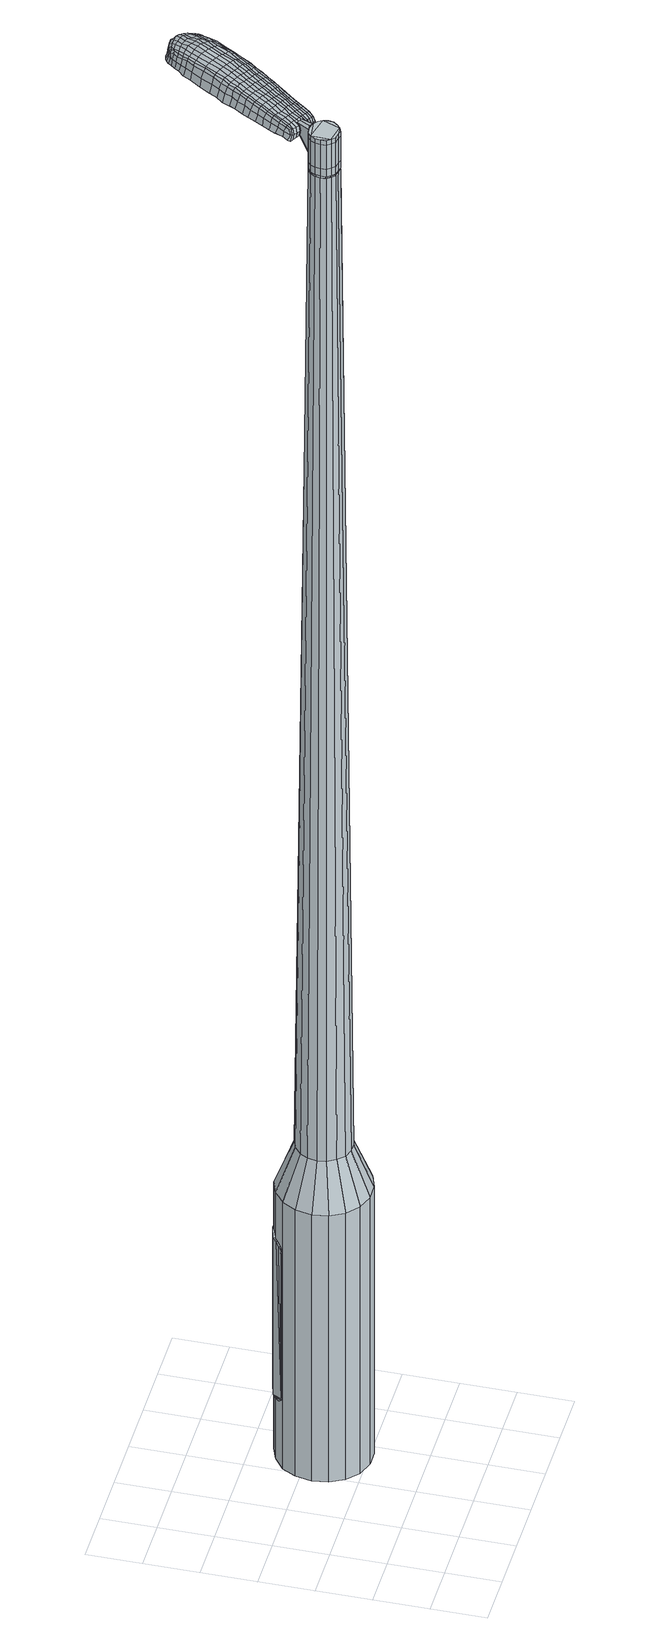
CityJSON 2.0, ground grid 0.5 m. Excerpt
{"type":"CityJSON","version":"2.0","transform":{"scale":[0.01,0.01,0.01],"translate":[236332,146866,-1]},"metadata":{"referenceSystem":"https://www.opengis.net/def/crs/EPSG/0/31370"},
"CityObjects":{
"object1":{"type":"GenericCityObject","attributes":{"cluster":491,"mean_distance_to_centroid":0.238,"new_centroid_x":236333.36,"new_centroid_y":146867.36,"mean_distance_to_camera":10.29,"H1":-62.74,"H2":-66.03,"Z_final":112.47,"cluster2":-1,"proj_x":236339.2,"proj_y":146870.86,"id_line":56225,"bearing_l":149.09,"distance":6.81,"orientation":"right","G_obj":59.09},"geometry":[{"type":"MultiSurface","lod":"2","boundaries":[[[0,1,2,3]],[[1,4,5,2]],[[4,6,7,5]],[[6,8,9,7]],[[8,10,11,9]],[[10,12,13,11]],[[12,14,15,13]],[[14,16,17,15]],[[16,18,19,17]],[[18,20,21,19]],[[20,22,23,21]],[[22,24,25,23]],[[24,26,27,25]],[[26,28,29,27]],[[28,30,31,29]],[[30,32,33,31]],[[32,34,35,33]],[[34,0,3,35]],[[36,37,38,39]],[[38,40,41,42]],[[41,43,42]],[[42,44,45,46]],[[45,47,46]],[[46,48,49,50]],[[49,51,50]],[[42,46,50,38]],[[50,52,39,38]],[[53,36,39]],[[2,5,7,35]],[[7,9,11,15]],[[11,13,15]],[[15,17,19,23]],[[19,21,23]],[[23,25,27,31]],[[27,29,31]],[[15,23,31,7]],[[31,33,35,7]],[[3,2,35]],[[1,0,54,55]],[[0,34,56,54]],[[34,32,57,56]],[[32,30,58,57]],[[30,28,59,58]],[[28,26,60,59]],[[26,24,61,60]],[[24,22,62,61]],[[22,20,63,62]],[[20,18,64,63]],[[18,16,65,64]],[[16,14,66,65]],[[14,12,67,66]],[[12,10,68,67]],[[10,8,69,68]],[[8,6,70,69]],[[6,4,71,70]],[[4,1,55,71]],[[55,54,72,73]],[[54,56,74,72]],[[56,57,75,74]],[[57,58,76,75]],[[58,59,77,76]],[[59,60,78,77]],[[60,61,79,78]],[[61,62,80,79]],[[62,63,81,80]],[[63,64,82,81]],[[64,65,83,82]],[[65,66,84,83]],[[66,67,85,84]],[[67,68,86,85]],[[68,69,87,86]],[[69,70,88,87]],[[70,71,89,88]],[[71,55,73,89]],[[72,90,91,92]],[[93,94,90,72]],[[95,96,94,93]],[[97,98,96,95]],[[99,100,98,97]],[[101,102,100,99]],[[79,103,102,101]],[[104,105,103,79]],[[106,107,105,104]],[[108,109,107,106]],[[83,110,109,108]],[[111,112,110,83]],[[113,114,112,111]],[[86,115,114,113]],[[116,117,115,86]],[[118,119,117,116]],[[120,121,119,118]],[[92,91,121,120]],[[122,123,124,125]],[[126,122,125,127]],[[128,126,127,129]],[[130,128,129,131]],[[132,130,131,133]],[[134,132,133,135]],[[136,134,135,137]],[[138,136,137,139]],[[140,138,139,141]],[[142,140,141,143]],[[144,142,143,145]],[[146,144,145,147]],[[148,146,147,149]],[[150,148,149,151]],[[152,150,151,153]],[[154,152,153,155]],[[73,72,92]],[[74,93,72]],[[74,75,95,93]],[[75,76,97,95]],[[76,77,99,97]],[[77,78,101,99]],[[78,79,101]],[[80,104,79]],[[80,81,106,104]],[[81,82,108,106]],[[82,83,108]],[[84,111,83]],[[84,85,113,111]],[[85,86,113]],[[87,116,86]],[[87,88,118,116]],[[88,89,120,118]],[[89,73,92,120]],[[156,91,90]],[[156,157,121,91]],[[157,158,119,121]],[[158,159,117,119]],[[159,115,117]],[[160,114,115]],[[160,161,112,114]],[[161,110,112]],[[162,109,110]],[[162,163,107,109]],[[163,164,105,107]],[[164,103,105]],[[165,102,103]],[[165,166,100,102]],[[166,167,98,100]],[[167,168,96,98]],[[168,169,94,96]],[[169,90,94]],[[39,52,154,170]],[[156,90,171,155]],[[53,39,170,123]],[[90,169,124,171]],[[36,53,123,122]],[[169,168,125,124]],[[37,36,122,126]],[[168,167,127,125]],[[38,37,126,128]],[[167,166,129,127]],[[40,38,128,130]],[[166,165,131,129]],[[41,40,130,132]],[[165,103,133,131]],[[43,41,132,134]],[[103,164,135,133]],[[42,43,134,136]],[[164,163,137,135]],[[44,42,136,138]],[[163,162,139,137]],[[45,44,138,140]],[[162,110,141,139]],[[47,45,140,142]],[[110,161,143,141]],[[46,47,142,144]],[[161,160,145,143]],[[48,46,144,146]],[[160,115,147,145]],[[49,48,146,148]],[[115,159,149,147]],[[51,49,148,150]],[[159,158,151,149]],[[50,51,150,152]],[[158,157,153,151]],[[52,50,152,154]],[[157,156,155,153]],[[154,155,172,173]],[[155,171,174,172]],[[171,124,175,174]],[[124,123,176,175]],[[123,170,177,176]],[[170,154,173,177]],[[178,179,180,181]],[[182,178,181,183]],[[178,182,184,185]],[[179,178,185,186]],[[187,188,189,190]],[[191,187,190,192]],[[187,191,193,194]],[[188,187,194,195]],[[196,197,198,199]],[[200,196,199,201]],[[196,200,202,203]],[[197,196,203,204]],[[205,206,207,208]],[[209,205,208,210]],[[205,209,211,212]],[[206,205,212,213]],[[214,215,216,217]],[[218,214,217,219]],[[214,218,220,221]],[[215,214,221,222]],[[223,224,225,226]],[[227,223,226,228]],[[223,227,229,230]],[[224,223,230,231]],[[232,233,234,235]],[[224,232,235,225]],[[232,224,231,236]],[[233,232,236,237]],[[238,239,240,241]],[[233,238,241,234]],[[238,233,237,242]],[[239,238,242,243]],[[244,182,183,245]],[[239,244,245,240]],[[244,239,243,246]],[[182,244,246,184]],[[247,248,249,250]],[[251,247,250,252]],[[247,251,253,254]],[[248,247,254,255]],[[256,257,258,259]],[[248,256,259,249]],[[256,248,255,260]],[[257,256,260,261]],[[262,263,264,265]],[[257,262,265,258]],[[262,257,261,266]],[[263,262,266,267]],[[268,269,270,271]],[[263,268,271,264]],[[268,263,267,272]],[[269,268,272,273]],[[274,179,186,275]],[[269,274,275,270]],[[274,269,273,276]],[[179,274,276,180]],[[277,278,279,280]],[[281,277,280,282]],[[277,281,283,284]],[[278,277,284,285]],[[286,287,288,289]],[[278,286,289,279]],[[286,278,285,290]],[[287,286,290,291]],[[292,293,294,295]],[[287,292,295,288]],[[292,287,291,296]],[[293,292,296,297]],[[298,191,192,299]],[[293,298,299,294]],[[298,293,297,300]],[[191,298,300,193]],[[301,302,303,304]],[[305,301,304,306]],[[301,305,307,308]],[[302,301,308,309]],[[310,311,312,313]],[[302,310,313,303]],[[310,302,309,314]],[[311,310,314,315]],[[316,317,318,319]],[[311,316,319,312]],[[316,311,315,320]],[[317,316,320,321]],[[322,323,324,325]],[[317,322,325,318]],[[322,317,321,326]],[[323,322,326,327]],[[328,188,195,329]],[[323,328,329,324]],[[328,323,327,330]],[[188,328,330,189]],[[331,217,216,332]],[[333,331,332,334]],[[331,333,335,336]],[[217,331,336,219]],[[337,333,334,338]],[[339,337,338,340]],[[337,339,341,342]],[[333,337,342,335]],[[343,339,340,344]],[[345,343,344,346]],[[343,345,347,348]],[[339,343,348,341]],[[349,345,346,350]],[[351,349,350,352]],[[349,351,353,354]],[[345,349,354,347]],[[355,351,352,356]],[[206,355,356,207]],[[355,206,213,357]],[[351,355,357,353]],[[358,359,204,203]],[[360,358,203,202]],[[358,360,361,362]],[[359,358,362,363]],[[364,365,363,362]],[[366,364,362,361]],[[364,366,367,368]],[[365,364,368,369]],[[370,371,369,368]],[[372,370,368,367]],[[370,372,373,374]],[[371,370,374,375]],[[376,377,375,374]],[[378,376,374,373]],[[376,378,211,209]],[[377,376,209,210]],[[379,380,381,382]],[[281,379,382,283]],[[379,281,282,383]],[[380,379,383,384]],[[385,200,201,386]],[[380,385,386,381]],[[385,380,384,387]],[[200,385,387,202]],[[388,389,390,391]],[[227,388,391,229]],[[388,227,228,392]],[[389,388,392,393]],[[394,395,396,397]],[[389,394,397,390]],[[394,389,393,398]],[[395,394,398,399]],[[400,197,204,401]],[[395,400,401,396]],[[400,395,399,402]],[[197,400,402,198]],[[403,404,405,406]],[[185,403,406,186]],[[403,185,184,407]],[[404,403,407,408]],[[409,410,411,412]],[[404,409,412,405]],[[409,404,408,413]],[[410,409,413,414]],[[415,208,207,416]],[[410,415,416,411]],[[415,410,414,417]],[[208,415,417,210]],[[418,419,420,421]],[[190,418,421,192]],[[418,190,189,422]],[[419,418,422,423]],[[424,212,211,425]],[[419,424,425,420]],[[424,419,423,426]],[[212,424,426,213]],[[427,428,429,430]],[[305,427,430,307]],[[427,305,306,431]],[[428,427,431,432]],[[433,218,219,434]],[[428,433,434,429]],[[433,428,432,435]],[[218,433,435,220]],[[436,437,438,439]],[[251,436,439,253]],[[436,251,252,440]],[[437,436,440,441]],[[442,443,444,445]],[[437,442,445,438]],[[442,437,441,446]],[[443,442,446,447]],[[448,215,222,449]],[[443,448,449,444]],[[448,443,447,450]],[[215,448,450,216]],[[451,452,441,440]],[[250,451,440,252]],[[451,250,249,453]],[[452,451,453,454]],[[455,456,447,446]],[[452,455,446,441]],[[455,452,454,457]],[[456,455,457,458]],[[459,332,216,450]],[[456,459,450,447]],[[459,456,458,460]],[[332,459,460,334]],[[461,462,463,464]],[[308,461,464,309]],[[461,308,307,430]],[[462,461,430,429]],[[465,336,335,466]],[[462,465,466,463]],[[465,462,429,434]],[[336,465,434,219]],[[467,468,454,453]],[[259,467,453,249]],[[467,259,258,469]],[[468,467,469,470]],[[471,472,458,457]],[[468,471,457,454]],[[471,468,470,473]],[[472,471,473,474]],[[475,338,334,460]],[[472,475,460,458]],[[475,472,474,476]],[[338,475,476,340]],[[477,478,479,480]],[[314,477,480,315]],[[477,314,309,464]],[[478,477,464,463]],[[481,342,341,482]],[[478,481,482,479]],[[481,478,463,466]],[[342,481,466,335]],[[483,484,470,469]],[[265,483,469,258]],[[483,265,264,485]],[[484,483,485,486]],[[487,488,474,473]],[[484,487,473,470]],[[487,484,486,489]],[[488,487,489,490]],[[491,344,340,476]],[[488,491,476,474]],[[491,488,490,492]],[[344,491,492,346]],[[493,494,495,496]],[[320,493,496,321]],[[493,320,315,480]],[[494,493,480,479]],[[497,348,347,498]],[[494,497,498,495]],[[497,494,479,482]],[[348,497,482,341]],[[499,500,486,485]],[[271,499,485,264]],[[499,271,270,501]],[[500,499,501,502]],[[503,504,490,489]],[[500,503,489,486]],[[503,500,502,505]],[[504,503,505,506]],[[507,350,346,492]],[[504,507,492,490]],[[507,504,506,508]],[[350,507,508,352]],[[509,510,511,512]],[[326,509,512,327]],[[509,326,321,496]],[[510,509,496,495]],[[513,354,353,514]],[[510,513,514,511]],[[513,510,495,498]],[[354,513,498,347]],[[515,516,502,501]],[[275,515,501,270]],[[515,275,186,406]],[[516,515,406,405]],[[517,518,506,505]],[[516,517,505,502]],[[517,516,405,412]],[[518,517,412,411]],[[519,356,352,508]],[[518,519,508,506]],[[519,518,411,416]],[[356,519,416,207]],[[520,521,423,422]],[[330,520,422,189]],[[520,330,327,512]],[[521,520,512,511]],[[522,357,213,426]],[[521,522,426,423]],[[522,521,511,514]],[[357,522,514,353]],[[523,524,384,383]],[[280,523,383,282]],[[523,280,279,525]],[[524,523,525,526]],[[527,360,202,387]],[[524,527,387,384]],[[527,524,526,528]],[[360,527,528,361]],[[529,530,531,532]],[[230,529,532,231]],[[529,230,229,391]],[[530,529,391,390]],[[533,534,535,536]],[[530,533,536,531]],[[533,530,390,397]],[[534,533,397,396]],[[537,359,363,538]],[[534,537,538,535]],[[537,534,396,401]],[[359,537,401,204]],[[539,540,526,525]],[[289,539,525,279]],[[539,289,288,541]],[[540,539,541,542]],[[543,366,361,528]],[[540,543,528,526]],[[543,540,542,544]],[[366,543,544,367]],[[545,546,547,548]],[[236,545,548,237]],[[545,236,231,532]],[[546,545,532,531]],[[549,550,551,552]],[[546,549,552,547]],[[549,546,531,536]],[[550,549,536,535]],[[553,365,369,554]],[[550,553,554,551]],[[553,550,535,538]],[[365,553,538,363]],[[555,556,542,541]],[[295,555,541,288]],[[555,295,294,557]],[[556,555,557,558]],[[559,372,367,544]],[[556,559,544,542]],[[559,556,558,560]],[[372,559,560,373]],[[561,562,563,564]],[[242,561,564,243]],[[561,242,237,548]],[[562,561,548,547]],[[565,566,567,568]],[[562,565,568,563]],[[565,562,547,552]],[[566,565,552,551]],[[569,371,375,570]],[[566,569,570,567]],[[569,566,551,554]],[[371,569,554,369]],[[571,572,558,557]],[[299,571,557,294]],[[571,299,192,421]],[[572,571,421,420]],[[573,378,373,560]],[[572,573,560,558]],[[573,572,420,425]],[[378,573,425,211]],[[574,575,408,407]],[[246,574,407,184]],[[574,246,243,564]],[[575,574,564,563]],[[576,577,414,413]],[[575,576,413,408]],[[576,575,563,568]],[[577,576,568,567]],[[578,377,210,417]],[[577,578,417,414]],[[578,577,567,570]],[[377,578,570,375]],[[579,580,581,582]],[[582,581,583,584]],[[585,583,581,586]],[[586,581,580,587]],[[588,589,590,591]],[[591,590,592,593]],[[594,592,590,595]],[[595,590,589,596]],[[597,598,599,600]],[[600,599,601,602]],[[603,601,599,604]],[[604,599,598,605]],[[606,607,608,609]],[[609,608,610,611]],[[612,610,608,613]],[[613,608,607,614]],[[615,616,617,618]],[[618,617,619,620]],[[621,619,617,622]],[[622,617,616,623]],[[624,625,626,627]],[[627,626,628,629]],[[630,628,626,631]],[[631,626,625,632]],[[633,634,635,636]],[[636,635,625,624]],[[632,625,635,637]],[[637,635,634,638]],[[639,640,641,642]],[[642,641,634,633]],[[638,634,641,643]],[[643,641,640,644]],[[584,583,645,646]],[[646,645,640,639]],[[644,640,645,647]],[[647,645,583,585]],[[648,649,650,651]],[[651,650,652,653]],[[654,652,650,655]],[[655,650,649,656]],[[657,658,659,660]],[[660,659,649,648]],[[656,649,659,661]],[[661,659,658,662]],[[663,664,665,666]],[[666,665,658,657]],[[662,658,665,667]],[[667,665,664,668]],[[669,670,671,672]],[[672,671,664,663]],[[668,664,671,673]],[[673,671,670,674]],[[587,580,675,676]],[[676,675,670,669]],[[674,670,675,677]],[[677,675,580,579]],[[678,679,680,681]],[[681,680,682,683]],[[684,682,680,685]],[[685,680,679,686]],[[687,688,689,690]],[[690,689,679,678]],[[686,679,689,691]],[[691,689,688,692]],[[693,694,695,696]],[[696,695,688,687]],[[692,688,695,697]],[[697,695,694,698]],[[593,592,699,700]],[[700,699,694,693]],[[698,694,699,701]],[[701,699,592,594]],[[702,703,704,705]],[[705,704,706,707]],[[708,706,704,709]],[[709,704,703,710]],[[711,712,713,714]],[[714,713,703,702]],[[710,703,713,715]],[[715,713,712,716]],[[717,718,719,720]],[[720,719,712,711]],[[716,712,719,721]],[[721,719,718,722]],[[723,724,725,726]],[[726,725,718,717]],[[722,718,725,727]],[[727,725,724,728]],[[596,589,729,730]],[[730,729,724,723]],[[728,724,729,731]],[[731,729,589,588]],[[615,618,732,733]],[[733,732,734,735]],[[736,734,732,737]],[[737,732,618,620]],[[735,734,738,739]],[[739,738,740,741]],[[742,740,738,743]],[[743,738,734,736]],[[741,740,744,745]],[[745,744,746,747]],[[748,746,744,749]],[[749,744,740,742]],[[747,746,750,751]],[[751,750,752,753]],[[754,752,750,755]],[[755,750,746,748]],[[753,752,756,757]],[[757,756,607,606]],[[614,607,756,758]],[[758,756,752,754]],[[605,759,760,604]],[[604,760,761,603]],[[762,761,760,763]],[[763,760,759,764]],[[764,765,766,763]],[[763,766,767,762]],[[768,767,766,769]],[[769,766,765,770]],[[770,771,772,769]],[[769,772,773,768]],[[774,773,772,775]],[[775,772,771,776]],[[776,777,778,775]],[[775,778,779,774]],[[612,779,778,610]],[[610,778,777,611]],[[780,781,782,783]],[[783,782,682,684]],[[683,682,782,784]],[[784,782,781,785]],[[602,601,786,787]],[[787,786,781,780]],[[785,781,786,788]],[[788,786,601,603]],[[789,790,791,792]],[[792,791,628,630]],[[629,628,791,793]],[[793,791,790,794]],[[795,796,797,798]],[[798,797,790,789]],[[794,790,797,799]],[[799,797,796,800]],[[605,598,801,802]],[[802,801,796,795]],[[800,796,801,803]],[[803,801,598,597]],[[804,805,806,807]],[[807,806,586,587]],[[585,586,806,808]],[[808,806,805,809]],[[810,811,812,813]],[[813,812,805,804]],[[809,805,812,814]],[[814,812,811,815]],[[606,609,816,817]],[[817,816,811,810]],[[815,811,816,818]],[[818,816,609,611]],[[819,820,821,822]],[[822,821,591,593]],[[588,591,821,823]],[[823,821,820,824]],[[612,613,825,826]],[[826,825,820,819]],[[824,820,825,827]],[[827,825,613,614]],[[828,829,830,831]],[[831,830,706,708]],[[706,830,707]],[[707,830,829,832]],[[620,619,833,834]],[[834,833,829,828]],[[832,829,833,835]],[[835,833,619,621]],[[836,837,838,839]],[[839,838,652,654]],[[653,652,838,840]],[[840,838,837,841]],[[842,843,844,845]],[[845,844,837,836]],[[841,837,844,846]],[[846,844,843,847]],[[623,616,848,849]],[[849,848,843,842]],[[847,843,848,850]],[[850,848,616,615]],[[841,851,852,840]],[[840,852,651,653]],[[648,651,852,853]],[[853,852,851,854]],[[847,855,856,846]],[[846,856,851,841]],[[854,851,856,857]],[[857,856,855,858]],[[615,733,859,850]],[[850,859,855,847]],[[858,855,859,860]],[[860,859,733,735]],[[861,862,863,864]],[[864,863,709,710]],[[708,709,863,831]],[[831,863,862,828]],[[736,737,865,866]],[[866,865,862,861]],[[828,862,865,834]],[[834,865,737,620]],[[854,867,868,853]],[[853,868,660,648]],[[657,660,868,869]],[[869,868,867,870]],[[858,871,872,857]],[[857,872,867,854]],[[870,867,872,873]],[[873,872,871,874]],[[735,739,875,860]],[[860,875,871,858]],[[874,871,875,876]],[[876,875,739,741]],[[877,878,879,880]],[[880,879,715,716]],[[710,715,879,864]],[[864,879,878,861]],[[742,743,881,882]],[[882,881,878,877]],[[861,878,881,866]],[[866,881,743,736]],[[870,883,884,869]],[[869,884,666,657]],[[663,666,884,885]],[[885,884,883,886]],[[874,887,888,873]],[[873,888,883,870]],[[886,883,888,889]],[[889,888,887,890]],[[741,745,891,876]],[[876,891,887,874]],[[890,887,891,892]],[[892,891,745,747]],[[893,894,895,896]],[[896,895,721,722]],[[716,721,895,880]],[[880,895,894,877]],[[748,749,897,898]],[[898,897,894,893]],[[877,894,897,882]],[[882,897,749,742]],[[886,899,900,885]],[[885,900,672,663]],[[669,672,900,901]],[[901,900,899,902]],[[890,903,904,889]],[[889,904,899,886]],[[902,899,904,905]],[[905,904,903,906]],[[747,751,907,892]],[[892,907,903,890]],[[906,903,907,908]],[[908,907,751,753]],[[909,910,911,912]],[[912,911,727,728]],[[722,727,911,896]],[[896,911,910,893]],[[754,755,913,914]],[[914,913,910,909]],[[893,910,913,898]],[[898,913,755,748]],[[902,915,916,901]],[[901,916,676,669]],[[587,676,916,807]],[[807,916,915,804]],[[906,917,918,905]],[[905,918,915,902]],[[804,915,918,813]],[[813,918,917,810]],[[753,757,919,908]],[[908,919,917,906]],[[810,917,919,817]],[[817,919,757,606]],[[824,920,921,823]],[[823,921,731,588]],[[728,731,921,912]],[[912,921,920,909]],[[614,758,922,827]],[[827,922,920,824]],[[909,920,922,914]],[[914,922,758,754]],[[785,923,924,784]],[[784,924,681,683]],[[678,681,924,925]],[[925,924,923,926]],[[603,761,927,788]],[[788,927,923,785]],[[926,923,927,928]],[[928,927,761,762]],[[929,930,931,932]],[[932,931,631,632]],[[630,631,931,792]],[[792,931,930,789]],[[933,934,935,936]],[[936,935,930,929]],[[789,930,935,798]],[[798,935,934,795]],[[764,759,937,938]],[[938,937,934,933]],[[795,934,937,802]],[[802,937,759,605]],[[926,939,940,925]],[[925,940,690,678]],[[687,690,940,941]],[[941,940,939,942]],[[762,767,943,928]],[[928,943,939,926]],[[942,939,943,944]],[[944,943,767,768]],[[945,946,947,948]],[[948,947,637,638]],[[632,637,947,932]],[[932,947,946,929]],[[949,950,951,952]],[[952,951,946,945]],[[929,946,951,936]],[[936,951,950,933]],[[770,765,953,954]],[[954,953,950,949]],[[933,950,953,938]],[[938,953,765,764]],[[942,955,956,941]],[[941,956,696,687]],[[693,696,956,957]],[[957,956,955,958]],[[768,773,959,944]],[[944,959,955,942]],[[958,955,959,960]],[[960,959,773,774]],[[961,962,963,964]],[[964,963,643,644]],[[638,643,963,948]],[[948,963,962,945]],[[965,966,967,968]],[[968,967,962,961]],[[945,962,967,952]],[[952,967,966,949]],[[776,771,969,970]],[[970,969,966,965]],[[949,966,969,954]],[[954,969,771,770]],[[958,971,972,957]],[[957,972,700,693]],[[593,700,972,822]],[[822,972,971,819]],[[774,779,973,960]],[[960,973,971,958]],[[819,971,973,826]],[[826,973,779,612]],[[809,974,975,808]],[[808,975,647,585]],[[644,647,975,964]],[[964,975,974,961]],[[815,976,977,814]],[[814,977,974,809]],[[961,974,977,968]],[[968,977,976,965]],[[611,777,978,818]],[[818,978,976,815]],[[965,976,978,970]],[[970,978,777,776]],[[579,582,181,180]],[[582,584,183,181]],[[594,595,194,193]],[[595,596,195,194]],[[597,600,199,198]],[[600,602,201,199]],[[621,622,221,220]],[[622,623,222,221]],[[624,627,226,225]],[[627,629,228,226]],[[633,636,235,234]],[[636,624,225,235]],[[639,642,241,240]],[[642,633,234,241]],[[584,646,245,183]],[[646,639,240,245]],[[654,655,254,253]],[[655,656,255,254]],[[656,661,260,255]],[[661,662,261,260]],[[662,667,266,261]],[[667,668,267,266]],[[668,673,272,267]],[[673,674,273,272]],[[674,677,276,273]],[[677,579,180,276]],[[684,685,284,283]],[[685,686,285,284]],[[686,691,290,285]],[[691,692,291,290]],[[692,697,296,291]],[[697,698,297,296]],[[698,701,300,297]],[[701,594,193,300]],[[702,705,304,303]],[[705,707,306,304]],[[711,714,313,312]],[[714,702,303,313]],[[717,720,319,318]],[[720,711,312,319]],[[723,726,325,324]],[[726,717,318,325]],[[596,730,329,195]],[[730,723,324,329]],[[780,783,382,381]],[[783,684,283,382]],[[602,787,386,201]],[[787,780,381,386]],[[629,793,392,228]],[[793,794,393,392]],[[794,799,398,393]],[[799,800,399,398]],[[800,803,402,399]],[[803,597,198,402]],[[707,431,306]],[[707,832,432,431]],[[832,835,435,432]],[[835,621,220,435]],[[836,839,439,438]],[[839,654,253,439]],[[842,845,445,444]],[[845,836,438,445]],[[623,849,449,222]],[[849,842,444,449]],[[979,980,981,982]],[[983,984,982,981]],[[985,986,987,988]],[[989,990,991,992]],[[980,993,994,981]],[[995,983,981,994]],[[996,985,988,997]],[[998,999,990,989]],[[993,1000,1001,994]],[[1001,1002,995,994]],[[1003,996,997,1004]],[[1005,999,998,1006]],[[1000,1007,1008,1001]],[[1008,1009,1002,1001]],[[1010,1003,1004,1011]],[[1012,1005,1006,1013]],[[1014,1015,1016,1017]],[[1018,1019,1015,1014]],[[1018,1020,1021,1019]],[[1020,1022,1023,1021]],[[1024,1025,1026,1027]],[[1028,1029,1025,1024]],[[1030,1031,1029,1028]],[[1032,1033,1031,1030]],[[1027,1016,1015,1024]],[[1024,1015,1019,1028]],[[1019,1021,1030,1028]],[[1021,1023,1032,1030]],[[988,987,984,983]],[[997,988,983,995]],[[1002,1004,997,995]],[[1009,1011,1004,1002]],[[989,992,986,985]],[[998,989,985,996]],[[1006,998,996,1003]],[[1013,1006,1003,1010]],[[990,1014,1017,991]],[[999,1018,1014,990]],[[1020,1018,999,1005]],[[1022,1020,1005,1012]],[[1034,1035,1036,1037]],[[1036,1038,1039,1040]],[[1036,1040,1041,1042]],[[1036,1042,1037]],[[1043,1034,1037,1044]],[[1045,1044,1037,1046]],[[1047,1046,1037]],[[1048,1036,1035,1049]],[[1050,1048,1049,1051]],[[1052,1050,1051,1053]],[[1054,1052,1053,1055]],[[1056,1054,1055,1057]],[[1057,1058,1059,1060]],[[1057,1060,1061,1062]],[[1057,1062,1063,1064]],[[1063,1065,1066,1067]],[[1063,1067,1068,1069]],[[1063,1069,1064]],[[1057,1064,1056]],[[1070,1071,1035,1034]],[[1072,1073,1038,1036]],[[1074,1075,1047,1037]],[[1071,1076,1049,1035]],[[1077,1072,1036,1048]],[[1076,1078,1051,1049]],[[1079,1077,1048,1050]],[[1078,1080,1053,1051]],[[1081,1079,1050,1052]],[[1080,1082,1055,1053]],[[1083,1081,1052,1054]],[[1082,1084,1057,1055]],[[1085,1083,1054,1056]],[[1084,1086,1058,1057]],[[1087,1088,1065,1063]],[[1089,1085,1056,1064]],[[1059,1058,1086,1090]],[[1060,1059,1090,1091]],[[1061,1060,1091,1092]],[[1062,1061,1092,1093]],[[1063,1062,1093,1087]],[[1094,1070,1034,1043]],[[1095,1094,1043,1044]],[[1096,1095,1044,1045]],[[1097,1096,1045,1046]],[[1075,1097,1046,1047]],[[1039,1038,1073,1098]],[[1066,1065,1088,1099]],[[1040,1039,1098,1100]],[[1041,1040,1100,1101]],[[1042,1041,1101,1102]],[[1037,1042,1102,1074]],[[1067,1066,1099,1103]],[[1068,1067,1103,1104]],[[1069,1068,1104,1105]],[[1064,1069,1105,1089]]]}]}
},
"vertices":[
[157,175,384],[168,165,384],[168,165,96],[157,175,96],[175,153,384],[175,153,96],[177,138,384],[177,138,96],[175,124,384],[175,124,96],[167,111,384],[167,111,96],[156,102,384],[156,102,96],[142,97,384],[142,97,96],[127,97,384],[127,97,96],[113,102,384],[113,102,96],[102,112,384],[102,112,96],[95,125,384],[95,125,96],[93,139,384],[93,139,96],[96,154,384],[96,154,96],[103,167,384],[103,167,96],[115,176,384],[115,176,96],[128,181,384],[128,181,96],[143,180,384],[143,180,96],[133,152,1524],[129,151,1524],[125,148,1524],[142,150,1524],[123,144,1524],[122,139,1524],[125,130,1524],[122,134,1524],[128,127,1524],[133,126,1524],[142,127,1524],[137,125,1524],[145,130,1524],[148,134,1524],[148,143,1524],[149,139,1524],[146,147,1524],[138,152,1524],[148,160,429],[155,155,429],[140,164,429],[131,164,429],[123,161,429],[116,155,429],[112,148,429],[110,139,429],[111,131,429],[116,123,429],[122,117,429],[130,114,429],[139,114,429],[147,117,429],[154,122,429],[159,130,429],[160,138,429],[159,147,429],[142,150,1483],[146,147,1483],[138,152,1483],[133,152,1483],[129,151,1483],[125,148,1483],[123,144,1483],[122,139,1483],[122,134,1483],[125,130,1483],[128,127,1483],[133,126,1483],[137,125,1483],[142,127,1483],[145,130,1483],[148,134,1483],[149,139,1483],[148,143,1483],[142,150,1485],[145,147,1485],[145,147,1483],[138,151,1483],[138,151,1485],[133,151,1483],[133,151,1485],[129,150,1483],[129,150,1485],[125,147,1483],[125,147,1485],[123,143,1483],[123,143,1485],[122,139,1485],[123,135,1483],[123,135,1485],[125,131,1483],[125,131,1485],[129,128,1483],[129,128,1485],[133,126,1485],[137,126,1483],[137,126,1485],[141,128,1483],[141,128,1485],[145,130,1485],[147,134,1483],[147,134,1485],[148,139,1483],[148,139,1485],[147,143,1483],[147,143,1485],[133,152,1519],[138,152,1519],[138,152,1493],[133,152,1493],[129,151,1519],[129,151,1493],[125,148,1519],[125,148,1493],[123,144,1519],[123,144,1493],[122,139,1519],[122,139,1493],[122,134,1519],[122,134,1493],[125,130,1519],[125,130,1493],[128,127,1519],[128,127,1493],[133,126,1519],[133,126,1493],[137,125,1519],[137,125,1493],[142,127,1519],[142,127,1493],[145,130,1519],[145,130,1493],[148,134,1519],[148,134,1493],[149,139,1519],[149,139,1493],[148,143,1519],[148,143,1493],[146,147,1519],[146,147,1493],[146,147,1485],[148,143,1485],[149,139,1485],[148,134,1485],[142,127,1485],[137,125,1485],[128,127,1485],[125,130,1485],[122,134,1485],[123,144,1485],[125,148,1485],[129,151,1485],[133,152,1485],[138,152,1485],[142,150,1519],[142,150,1493],[154,165,1513],[154,165,1518],[152,166,1513],[149,168,1513],[149,168,1518],[152,166,1518],[206,220,1519],[203,214,1518],[205,214,1509],[208,220,1510],[211,227,1519],[213,227,1510],[209,227,1526],[205,220,1525],[201,214,1525],[174,240,1519],[170,234,1518],[171,232,1525],[174,238,1525],[178,247,1519],[179,246,1526],[177,249,1510],[173,242,1510],[169,236,1509],[226,294,1519],[229,292,1519],[230,293,1513],[227,295,1513],[222,295,1519],[223,296,1513],[222,294,1524],[225,292,1524],[229,290,1524],[188,230,1530],[185,224,1529],[187,222,1529],[191,228,1530],[193,238,1531],[196,236,1531],[190,240,1530],[185,232,1530],[181,226,1529],[147,161,1512],[149,159,1512],[150,161,1517],[148,162,1517],[144,162,1512],[145,163,1517],[145,163,1506],[147,162,1506],[150,160,1506],[236,271,1519],[234,268,1519],[236,268,1512],[237,271,1512],[236,274,1518],[238,274,1512],[235,274,1522],[235,272,1523],[233,269,1524],[232,264,1519],[230,259,1519],[232,259,1512],[234,264,1512],[231,264,1524],[228,259,1525],[227,254,1519],[223,247,1519],[225,247,1511],[229,254,1511],[226,254,1526],[222,247,1526],[217,237,1519],[219,237,1510],[216,237,1526],[165,159,1513],[169,165,1513],[168,165,1518],[164,159,1517],[161,154,1512],[161,155,1516],[163,155,1506],[166,159,1507],[171,165,1507],[174,171,1514],[178,177,1515],[176,177,1520],[172,171,1519],[175,171,1507],[179,178,1507],[182,184,1515],[186,190,1516],[185,190,1522],[180,184,1521],[184,184,1508],[188,190,1508],[190,196,1517],[194,202,1517],[193,202,1524],[189,196,1523],[192,196,1508],[196,202,1509],[199,208,1518],[197,208,1524],[201,208,1509],[205,290,1519],[203,288,1519],[204,287,1524],[206,290,1523],[207,292,1518],[208,291,1522],[207,294,1512],[205,292,1512],[203,289,1512],[200,284,1519],[197,279,1519],[198,278,1525],[201,283,1524],[200,285,1512],[197,281,1512],[194,274,1519],[190,268,1519],[190,266,1526],[195,273,1526],[193,276,1511],[189,269,1511],[184,258,1519],[185,256,1526],[183,259,1510],[139,175,1513],[143,181,1513],[142,183,1507],[139,176,1507],[137,169,1512],[136,171,1506],[138,170,1516],[140,173,1517],[143,180,1518],[146,188,1514],[149,195,1515],[149,196,1507],[145,189,1507],[147,187,1519],[150,193,1520],[153,201,1515],[156,208,1516],[156,210,1508],[152,203,1508],[154,200,1521],[157,206,1522],[160,214,1517],[163,221,1517],[163,223,1509],[159,216,1508],[161,213,1523],[164,219,1524],[167,227,1518],[166,229,1509],[168,226,1524],[150,166,1519],[153,165,1519],[154,173,1520],[156,172,1520],[152,174,1520],[148,168,1519],[158,179,1522],[160,178,1522],[162,186,1523],[164,184,1523],[159,187,1523],[155,181,1521],[166,192,1524],[168,191,1524],[169,198,1525],[172,197,1525],[167,200,1525],[163,194,1524],[173,205,1526],[176,203,1526],[177,211,1527],[180,210,1527],[174,213,1527],[170,207,1526],[181,218,1528],[183,216,1528],[178,219,1528],[224,290,1527],[227,288,1527],[220,291,1526],[218,287,1527],[222,286,1528],[225,284,1528],[218,281,1529],[221,279,1529],[214,282,1528],[211,276,1530],[214,274,1530],[218,272,1530],[211,268,1531],[214,266,1531],[207,270,1530],[202,262,1531],[206,260,1531],[209,258,1531],[199,249,1531],[203,247,1531],[196,251,1531],[209,293,1518],[212,294,1519],[212,296,1513],[209,295,1513],[209,292,1523],[212,293,1523],[217,295,1519],[217,296,1513],[217,294,1524],[237,276,1518],[236,279,1518],[235,278,1523],[235,275,1523],[238,276,1513],[238,279,1513],[236,282,1519],[234,286,1519],[233,285,1524],[235,281,1523],[237,283,1513],[235,287,1513],[232,289,1519],[231,288,1524],[233,290,1513],[203,220,1528],[202,222,1528],[198,216,1528],[199,214,1527],[208,228,1528],[206,229,1529],[199,223,1529],[197,225,1530],[193,219,1529],[195,217,1528],[204,231,1529],[202,233,1530],[194,227,1530],[190,220,1529],[199,234,1531],[176,237,1528],[178,236,1529],[182,244,1529],[180,245,1528],[172,231,1527],[174,230,1528],[181,234,1529],[186,242,1530],[178,228,1528],[137,167,1512],[138,166,1512],[139,167,1517],[138,168,1517],[136,168,1506],[138,167,1506],[141,164,1512],[142,165,1517],[141,165,1506],[160,153,1512],[158,154,1512],[159,154,1506],[161,154,1506],[160,155,1517],[158,155,1517],[156,155,1512],[154,157,1512],[155,157,1506],[157,156,1506],[156,157,1517],[154,158,1517],[152,158,1512],[152,159,1506],[152,159,1517],[163,159,1519],[161,160,1519],[167,165,1520],[165,166,1520],[159,161,1519],[157,163,1519],[163,167,1520],[161,169,1520],[155,164,1519],[159,170,1520],[141,173,1519],[142,171,1519],[146,178,1520],[144,179,1520],[145,170,1519],[149,176,1520],[171,172,1521],[169,173,1521],[175,178,1522],[173,179,1522],[167,174,1521],[165,175,1521],[171,180,1522],[169,181,1523],[163,177,1522],[167,183,1523],[148,186,1521],[149,185,1521],[153,191,1522],[151,192,1522],[152,183,1521],[156,189,1522],[179,184,1523],[177,185,1523],[183,190,1524],[182,191,1524],[175,186,1523],[173,188,1524],[179,192,1525],[177,194,1525],[170,189,1524],[174,195,1525],[155,199,1523],[157,198,1523],[160,204,1524],[158,205,1524],[160,196,1524],[163,202,1525],[187,196,1525],[186,197,1525],[191,202,1526],[190,203,1526],[183,199,1526],[181,200,1526],[187,205,1527],[185,206,1527],[178,202,1526],[182,208,1527],[162,212,1525],[164,211,1525],[167,217,1526],[165,218,1526],[167,209,1526],[170,215,1527],[195,208,1527],[194,210,1527],[191,211,1527],[189,213,1528],[186,214,1528],[169,225,1527],[171,223,1527],[174,222,1528],[208,290,1525],[211,291,1525],[206,287,1526],[208,288,1526],[215,291,1526],[213,288,1527],[234,273,1525],[234,276,1525],[232,273,1526],[233,270,1525],[233,279,1525],[232,282,1526],[230,279,1527],[231,276,1526],[230,285,1526],[228,282,1527],[203,283,1526],[205,283,1527],[199,278,1527],[202,278,1528],[210,283,1528],[206,277,1529],[230,266,1526],[230,268,1527],[227,262,1528],[228,260,1527],[229,271,1527],[227,273,1528],[223,267,1529],[225,265,1528],[224,276,1528],[221,270,1530],[196,273,1528],[198,272,1529],[192,266,1528],[194,265,1529],[202,271,1529],[198,264,1530],[225,255,1528],[224,257,1528],[219,249,1529],[220,248,1528],[222,259,1529],[220,261,1530],[215,254,1530],[217,252,1530],[217,264,1530],[212,256,1531],[186,255,1529],[188,255,1529],[192,253,1530],[214,238,1528],[213,239,1529],[211,241,1530],[208,243,1530],[205,245,1531],[203,215,1509],[201,215,1518],[205,221,1518],[207,221,1509],[209,228,1519],[211,229,1510],[208,228,1525],[203,221,1525],[199,215,1525],[173,231,1525],[172,233,1518],[175,239,1518],[176,237,1525],[180,246,1519],[180,245,1525],[179,248,1510],[175,241,1509],[171,235,1509],[229,291,1513],[228,290,1519],[225,292,1519],[226,293,1513],[222,293,1519],[222,294,1513],[221,292,1524],[225,291,1524],[227,289,1524],[187,223,1528],[185,224,1528],[189,230,1529],[191,229,1529],[193,238,1529],[196,237,1529],[190,240,1529],[185,232,1529],[182,226,1528],[151,162,1516],[150,161,1512],[148,163,1512],[149,164,1516],[146,164,1512],[146,165,1516],[146,165,1506],[149,164,1506],[151,162,1506],[234,269,1512],[233,269,1519],[234,272,1518],[235,272,1512],[234,274,1518],[236,274,1512],[233,274,1522],[233,272,1523],[231,269,1523],[230,260,1512],[228,260,1519],[231,265,1519],[232,265,1512],[229,265,1524],[227,260,1525],[223,248,1511],[221,248,1519],[225,255,1519],[227,255,1511],[224,255,1525],[220,248,1526],[216,238,1519],[218,238,1510],[214,238,1526],[166,166,1518],[168,166,1513],[163,160,1513],[162,160,1517],[160,156,1512],[160,157,1515],[162,156,1506],[165,160,1506],[169,166,1507],[175,179,1520],[176,179,1514],[172,172,1514],[171,172,1519],[174,173,1507],[178,179,1507],[183,191,1522],[185,191,1516],[180,185,1515],[179,185,1521],[182,185,1508],[186,191,1508],[191,203,1523],[193,203,1517],[189,197,1516],[187,197,1522],[191,197,1508],[195,203,1508],[197,209,1517],[195,209,1524],[199,209,1509],[206,286,1523],[205,287,1519],[207,289,1518],[208,288,1523],[208,291,1518],[209,290,1522],[208,292,1512],[206,290,1512],[204,288,1512],[200,277,1525],[199,278,1519],[202,283,1519],[203,282,1524],[201,284,1512],[198,280,1512],[192,265,1526],[191,266,1519],[195,273,1519],[196,272,1525],[195,275,1511],[191,268,1511],[185,257,1519],[186,255,1526],[185,258,1510],[144,182,1507],[144,180,1513],[141,174,1513],[140,175,1506],[139,169,1512],[138,170,1506],[140,169,1515],[142,173,1517],[145,179,1518],[151,195,1507],[151,194,1514],[148,187,1514],[147,189,1507],[148,186,1519],[152,192,1520],[158,209,1508],[158,207,1516],[155,200,1515],[154,202,1508],[155,199,1521],[159,206,1522],[164,222,1508],[165,220,1517],[162,213,1516],[161,215,1508],[162,212,1522],[166,218,1523],[168,226,1517],[168,228,1509],[169,225,1524],[151,167,1518],[153,166,1518],[155,173,1519],[157,172,1519],[152,175,1519],[149,169,1518],[158,180,1520],[161,178,1520],[162,186,1521],[164,185,1521],[160,188,1521],[156,181,1520],[166,193,1523],[168,191,1523],[170,199,1524],[172,197,1524],[167,201,1524],[163,194,1523],[174,205,1525],[176,204,1525],[177,212,1526],[180,210,1526],[175,213,1526],[171,207,1525],[181,218,1527],[184,216,1527],[178,220,1527],[226,287,1526],[223,289,1526],[220,290,1525],[218,286,1526],[221,285,1526],[224,283,1526],[221,278,1528],[218,280,1528],[215,281,1527],[211,275,1528],[214,274,1529],[217,272,1529],[214,266,1530],[211,268,1530],[207,269,1529],[203,262,1530],[206,260,1530],[209,258,1530],[202,247,1530],[200,249,1530],[196,251,1530],[212,293,1513],[212,292,1518],[210,292,1518],[209,293,1512],[210,290,1523],[212,291,1523],[217,293,1519],[217,294,1513],[217,292,1523],[233,278,1523],[234,278,1518],[235,276,1518],[233,275,1523],[236,276,1512],[236,278,1512],[231,284,1523],[232,285,1519],[234,282,1519],[233,281,1523],[235,282,1513],[233,285,1513],[230,288,1519],[230,287,1524],[231,288,1513],[197,216,1527],[201,222,1527],[202,221,1527],[198,215,1526],[207,229,1527],[206,229,1528],[193,219,1528],[196,225,1528],[199,224,1528],[195,218,1527],[204,231,1528],[201,233,1529],[194,227,1529],[190,221,1528],[199,235,1529],[183,244,1528],[178,236,1527],[177,237,1527],[181,244,1527],[173,231,1526],[175,230,1527],[182,234,1528],[186,242,1528],[178,228,1527],[141,168,1516],[140,168,1512],[139,168,1512],[140,169,1516],[139,169,1506],[142,166,1512],[143,167,1516],[142,167,1506],[160,156,1506],[159,156,1512],[160,155,1512],[161,156,1506],[160,157,1516],[159,157,1516],[156,159,1506],[155,159,1512],[157,157,1512],[158,158,1506],[157,158,1516],[155,160,1516],[153,160,1512],[153,161,1506],[153,161,1516],[161,161,1518],[162,160,1518],[166,166,1519],[165,167,1519],[157,163,1518],[160,162,1518],[163,168,1519],[161,169,1519],[155,165,1518],[159,171,1519],[146,178,1519],[143,172,1518],[142,173,1518],[145,179,1519],[146,171,1518],[149,177,1519],[169,173,1520],[170,173,1520],[174,179,1521],[173,179,1521],[165,176,1520],[167,174,1520],[171,181,1521],[169,182,1521],[163,177,1520],[167,183,1521],[154,191,1521],[150,185,1520],[149,185,1520],[153,192,1521],[153,183,1520],[156,190,1521],[178,186,1522],[178,185,1522],[182,191,1523],[182,192,1523],[173,188,1522],[175,187,1522],[179,193,1523],[177,195,1524],[171,190,1523],[175,196,1524],[161,204,1523],[157,198,1522],[156,199,1522],[160,205,1523],[160,196,1522],[164,203,1523],[186,198,1524],[186,197,1524],[190,203,1525],[190,204,1525],[181,201,1525],[183,199,1524],[187,205,1525],[185,207,1526],[178,202,1525],[182,209,1526],[168,217,1525],[164,211,1524],[163,212,1524],[167,218,1525],[167,209,1524],[171,215,1525],[193,210,1526],[194,209,1526],[189,213,1527],[191,212,1526],[186,215,1527],[171,224,1526],[170,224,1526],[175,222,1526],[211,289,1524],[209,288,1524],[207,286,1525],[209,287,1525],[215,290,1525],[213,287,1525],[231,272,1525],[232,276,1524],[232,273,1524],[231,270,1525],[229,278,1526],[230,282,1525],[232,279,1524],[230,275,1525],[229,285,1525],[227,281,1526],[206,282,1526],[204,282,1526],[200,277,1526],[202,277,1527],[210,282,1526],[206,276,1527],[226,262,1527],[229,268,1526],[229,266,1526],[226,261,1526],[222,267,1528],[226,273,1527],[227,270,1526],[224,265,1527],[224,276,1527],[220,270,1528],[199,271,1527],[197,272,1527],[193,265,1527],[195,264,1528],[203,271,1528],[199,263,1529],[218,250,1528],[223,257,1527],[223,255,1527],[219,249,1527],[214,254,1529],[219,261,1529],[221,259,1528],[217,252,1528],[216,264,1529],[212,256,1530],[189,254,1528],[187,255,1528],[192,253,1529],[212,240,1528],[213,239,1528],[208,244,1529],[210,241,1529],[205,246,1530],[161,156,1508],[156,159,1508],[173,187,1509],[180,183,1509],[185,205,1510],[192,200,1510],[206,238,1512],[214,234,1512],[205,218,1511],[197,223,1511],[215,254,1513],[222,266,1514],[229,261,1514],[223,249,1513],[150,163,1508],[167,191,1509],[178,209,1510],[198,243,1512],[189,228,1511],[207,259,1513],[214,270,1514],[144,166,1508],[160,195,1509],[170,214,1510],[190,248,1512],[181,232,1511],[207,275,1514],[199,263,1513],[138,170,1508],[153,199,1509],[163,218,1510],[182,253,1512],[173,237,1511],[199,279,1514],[191,268,1513],[228,277,1514],[230,282,1514],[236,278,1514],[235,273,1514],[221,282,1514],[223,286,1514],[214,286,1514],[217,289,1514],[207,290,1514],[211,293,1514],[230,288,1515],[228,292,1515],[229,291,1515],[233,285,1515],[226,290,1515],[227,292,1515],[222,292,1515],[227,293,1515],[218,294,1515],[226,294,1515],[111,175,334],[115,178,334],[115,178,165],[104,169,171],[111,175,165],[109,173,165],[106,171,166],[105,170,167],[104,169,169],[109,173,334],[106,171,333],[105,170,332],[104,169,331],[104,169,328],[129,182,165],[129,182,334],[144,182,165],[144,182,334],[158,176,165],[158,176,334],[169,166,165],[169,166,334],[177,154,165],[177,154,334],[177,149,334],[178,146,334],[178,143,333],[179,141,332],[179,140,331],[179,139,328],[177,149,165],[179,139,171],[179,140,169],[179,141,167],[178,143,166],[178,146,165],[113,173,334],[116,175,334],[116,175,165],[113,173,165],[105,166,171],[105,166,328],[129,179,334],[129,179,165],[143,179,334],[143,179,165],[156,174,334],[156,174,165],[167,165,334],[167,165,165],[174,153,334],[174,153,165],[174,149,334],[176,139,328],[176,139,171],[174,149,165],[175,145,334],[176,142,333],[176,140,332],[176,139,331],[110,170,334],[108,169,333],[107,167,332],[106,167,331],[110,170,165],[176,139,169],[108,169,166],[107,167,167],[106,167,169],[176,140,167],[176,142,166],[175,145,165]
]}
